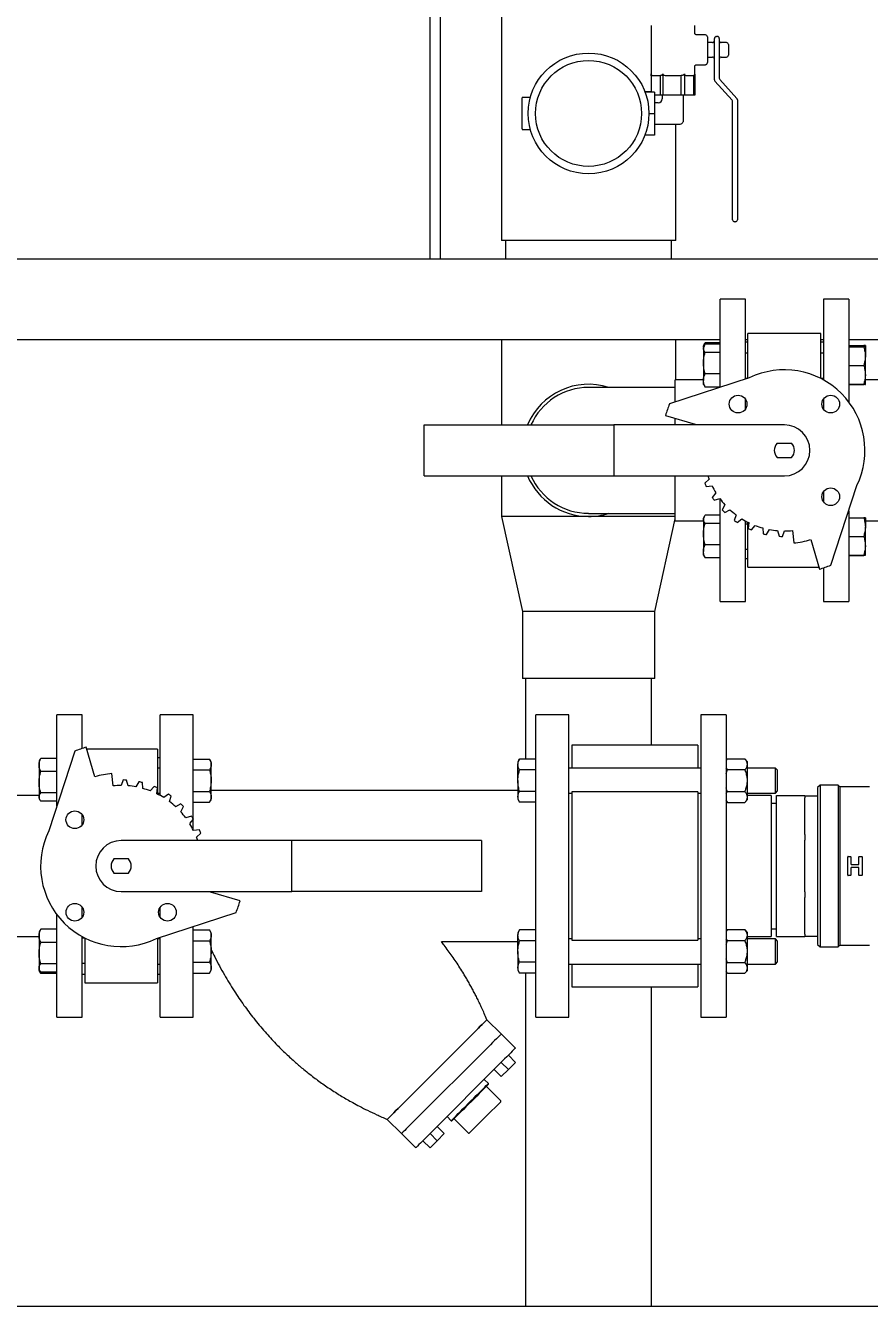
# Model space of a CAD drawing. Extents: x -6836 to 13740, y -142 to 3166.
# Drawn here: x 1472.3 to 1492.72, y 2934.23 to 2965.23 of the extents above; entities that cross this region are included whole.
import ezdxf
from ezdxf import colors
from ezdxf.entities.mleader import LeaderData, LeaderLine
from ezdxf.math import Vec2, Vec3

# ---------------------------------------------------------------- set-up
doc = ezdxf.new("R2010")
doc.units = 0
doc.header["$LTSCALE"] = 18
doc.header["$MEASUREMENT"] = 0
doc.layers.add('G-ANNO-TEXT', color=70, linetype='Continuous', lineweight=0)
doc.layers.add('P-EQMT-N', color=3, linetype='Continuous')
doc.styles.add('Arial', font='arial.ttf')

# ---------------------------------------------------------------- blocks, each defined once
blk = doc.blocks.new('A$C472C50F8')
at = {"linetype": 'Continuous', "lineweight": 0}
for p, q in [((21.085, 64.35), (21.085, 55.575)), ((21.329, 62.827), (21.329, 55.575)), ((22.815, 62.178), (22.815, 56.025)), ((26.44, 61.228), (26.44, 60.058)), ((27.493, 61.05), (27.493, 61.228)), ((27.751, 61.003), (27.54, 61.003)), ((27.8, 60.955), (27.8, 60.331)), ((27.922, 60.818), (27.8, 60.818)), ((27.971, 59.914), (27.971, 60.917)), ((28.019, 60.965), (28.039, 60.965)), ((28.088, 60.917), (28.088, 59.959)), ((28.258, 60.818), (28.136, 60.818)), ((28.307, 60.769), (28.307, 60.516)), ((27.8, 60.467), (27.922, 60.467)), ((28.136, 60.467), (28.258, 60.467)), ((27.493, 60.058), (27.493, 60.238)), ((27.538, 60.282), (27.751, 60.282)), ((26.44, 60.009), (26.44, 60.058)), ((26.44, 60.058), (26.44, 60.009)), ((26.44, 60.009), (26.44, 59.621)), ((26.44, 60.009), (26.44, 60.009)), ((26.614, 60.009), (26.511, 60.009)), ((26.664, 59.546), (26.664, 60.02)), ((26.72, 60.058), (26.72, 60.009)), ((26.72, 60.009), (26.721, 60.009)), ((26.721, 60.009), (26.721, 59.546)), ((26.722, 60.009), (26.721, 60.009)), ((26.722, 60.009), (26.722, 60.058)), ((27.069, 60.009), (26.863, 60.009)), ((27.169, 59.546), (27.169, 60.02)), ((27.246, 60.058), (27.246, 60.009)), ((27.246, 60.009), (27.248, 60.009)), ((27.248, 60.009), (27.248, 60.058)), ((27.248, 60.009), (27.248, 59.546)), ((27.248, 60.009), (27.248, 60.009)), ((27.422, 60.009), (27.319, 60.009)), ((27.472, 59.546), (27.472, 60.02)), ((27.492, 60.052), (27.492, 60.009)), ((27.492, 60.009), (27.493, 60.009)), ((27.493, 60.009), (27.493, 59.546)), ((28.397, 59.422), (27.983, 59.882)), ((28.1, 59.927), (28.514, 59.467)), ((26.44, 59.624), (26.29, 59.624)), ((26.522, 59.617), (26.293, 59.617)), ((26.522, 59.619), (26.522, 59.617)), ((26.522, 59.617), (26.522, 59.094)), ((26.664, 59.546), (26.522, 59.546)), ((26.721, 59.546), (26.664, 59.546)), ((26.708, 59.546), (26.708, 59.457)), ((27.169, 59.546), (26.721, 59.546)), ((27.248, 59.546), (27.169, 59.546)), ((27.225, 58.941), (27.225, 59.546)), ((27.472, 59.546), (27.248, 59.546)), ((27.493, 59.546), (27.472, 59.546)), ((23.316, 59.26), (23.316, 59.476)), ((23.316, 58.727), (23.316, 59.26)), ((23.514, 59.491), (23.33, 59.491)), ((26.61, 59.36), (26.522, 59.36)), ((28.409, 56.528), (28.409, 59.389)), ((28.526, 59.434), (28.526, 56.528)), ((26.522, 59.094), (26.386, 59.094)), ((26.522, 59.094), (26.522, 58.579)), ((23.33, 58.712), (23.514, 58.712)), ((26.522, 58.843), (27.127, 58.843)), ((27.032, 56.025), (27.032, 58.843)), ((26.522, 58.579), (26.29, 58.579)), ((28.478, 56.479), (28.458, 56.479)), ((27.032, 56.025), (22.815, 56.025)), ((22.913, 56.025), (22.913, 55.575)), ((26.935, 55.575), (26.935, 56.025)), ((67.275, 55.575), (8.288, 55.575)), ((28.718, 54.602), (28.108, 54.602)), ((28.108, 52.47), (28.108, 54.602)), ((28.718, 52.669), (28.718, 54.602)), ((31.219, 54.602), (30.609, 54.602)), ((30.609, 54.602), (30.609, 52.651)), ((31.219, 54.602), (31.219, 52.122)), ((30.546, 53.771), (28.781, 53.771)), ((28.781, 52.69), (28.781, 53.771)), ((30.546, 52.685), (30.546, 53.771)), ((28.108, 53.625), (8.936, 53.625)), ((22.815, 53.625), (22.815, 51.562)), ((27.032, 52.652), (27.032, 53.625)), ((27.726, 53.522), (27.705, 53.485)), ((27.705, 53.485), (27.705, 53.451)), ((27.726, 53.484), (27.705, 53.447)), ((27.705, 53.447), (27.705, 53.414)), ((27.705, 53.414), (27.705, 53.056)), ((28.108, 53.55), (27.745, 53.55)), ((28.108, 53.513), (27.745, 53.513)), ((28.781, 53.625), (28.718, 53.625)), ((28.781, 53.563), (28.718, 53.563)), ((30.609, 53.625), (30.546, 53.625)), ((30.609, 53.563), (30.546, 53.563)), ((68.363, 53.625), (31.219, 53.625)), ((31.219, 53.487), (31.582, 53.487)), ((31.219, 53.45), (31.582, 53.45)), ((31.582, 53.487), (31.592, 53.449)), ((31.622, 53.485), (31.622, 53.485)), ((31.622, 53.485), (31.622, 53.447)), ((31.622, 53.447), (31.622, 53.447)), ((31.622, 53.447), (31.622, 53.225)), ((27.705, 53.056), (27.705, 52.637)), ((28.108, 53.315), (27.745, 53.315)), ((28.781, 53.3), (28.718, 53.3)), ((30.609, 53.3), (30.546, 53.3)), ((31.622, 52.772), (31.622, 53.225)), ((28.108, 52.797), (27.745, 52.797)), ((31.219, 53), (31.582, 53)), ((31.622, 52.543), (31.622, 52.772)), ((26.952, 52.47), (24.924, 52.47)), ((28.812, 52.7), (26.884, 52.069)), ((27.02, 52.47), (26.952, 52.47)), ((27.705, 52.652), (27.02, 52.652)), ((27.02, 52.113), (27.02, 52.652)), ((27.705, 52.543), (27.705, 52.637)), ((27.705, 52.543), (27.726, 52.506)), ((27.726, 52.507), (27.745, 52.477)), ((28.108, 52.477), (27.745, 52.477)), ((28.718, 52.69), (28.781, 52.69)), ((30.546, 52.69), (30.609, 52.69)), ((31.219, 52.545), (31.582, 52.545)), ((31.219, 52.54), (31.582, 52.54)), ((32.307, 52.652), (31.622, 52.652)), ((31.622, 52.543), (31.622, 52.543)), ((28.718, 51.941), (28.718, 52.191)), ((30.609, 52.191), (30.609, 51.941)), ((26.787, 51.792), (27.503, 51.581)), ((20.945, 50.329), (20.945, 51.562)), ((20.945, 51.562), (25.537, 51.562)), ((25.537, 51.562), (25.537, 50.946)), ((29.663, 51.562), (25.537, 51.562)), ((27.02, 51.562), (27.02, 51.723)), ((27.503, 51.581), (27.497, 51.562)), ((25.537, 50.946), (25.537, 50.329)), ((29.837, 51.116), (29.489, 51.116)), ((29.489, 50.775), (29.837, 50.775)), ((20.945, 50.329), (25.537, 50.329)), ((22.815, 50.329), (22.815, 49.345)), ((25.537, 50.329), (29.663, 50.329)), ((27.02, 49.717), (27.02, 50.329)), ((27.844, 50.245), (27.737, 50.151)), ((27.771, 50.073), (27.912, 50.087)), ((28.005, 49.92), (27.917, 49.808)), ((30.609, 49.95), (30.609, 49.701)), ((30.787, 48.166), (31.418, 50.094)), ((27.02, 49.239), (27.02, 49.717)), ((27.965, 49.737), (28.102, 49.778)), ((28.108, 48.314), (28.108, 49.769)), ((28.223, 49.631), (28.158, 49.505)), ((22.815, 49.345), (23.323, 47.046)), ((24.924, 49.345), (22.815, 49.345)), ((24.924, 49.421), (26.952, 49.421)), ((27.02, 49.345), (24.924, 49.345)), ((26.952, 49.421), (27.02, 49.421)), ((27.726, 49.348), (27.705, 49.311)), ((27.705, 49.311), (27.705, 49.277)), ((28.108, 49.376), (27.745, 49.376)), ((28.218, 49.444), (28.345, 49.509)), ((28.492, 49.387), (28.451, 49.251)), ((31.219, 49.486), (31.219, 47.289)), ((31.219, 49.313), (31.582, 49.313)), ((31.622, 49.311), (31.622, 49.311)), ((31.622, 49.311), (31.622, 49.088)), ((26.524, 47.046), (27.02, 49.29)), ((27.02, 49.239), (27.705, 49.239)), ((27.705, 49.277), (27.705, 48.919)), ((28.108, 49.178), (27.745, 49.178)), ((28.521, 49.203), (28.633, 49.29)), ((28.718, 48.314), (28.718, 49.24)), ((28.781, 49.163), (28.718, 49.163)), ((28.781, 48.12), (28.781, 49.207)), ((28.8, 49.197), (28.785, 49.056)), ((28.864, 49.021), (28.958, 49.128)), ((29.139, 49.068), (29.15, 48.926)), ((29.234, 48.906), (29.306, 49.029)), ((29.496, 49.003), (29.533, 48.866)), ((29.618, 48.862), (29.667, 48.996)), ((29.858, 49.005), (29.888, 48.705)), ((31.622, 49.239), (32.307, 49.239)), ((31.622, 48.636), (31.622, 49.088)), ((27.705, 48.919), (27.705, 48.501)), ((30.299, 48.785), (30.509, 48.069)), ((31.219, 48.863), (31.582, 48.863)), ((27.705, 48.406), (27.705, 48.501)), ((27.705, 48.406), (27.726, 48.37)), ((27.726, 48.37), (27.745, 48.341)), ((28.108, 48.661), (27.745, 48.661)), ((28.718, 48.554), (28.781, 48.554)), ((31.219, 48.409), (31.582, 48.409)), ((31.219, 48.404), (31.582, 48.404)), ((31.622, 48.406), (31.622, 48.636)), ((31.622, 48.406), (31.622, 48.406)), ((28.108, 48.341), (27.745, 48.341)), ((28.108, 47.289), (28.108, 48.314)), ((28.718, 48.329), (28.781, 48.329)), ((28.718, 47.289), (28.718, 48.314)), ((28.781, 48.12), (30.494, 48.12)), ((30.609, 48.101), (30.609, 47.289)), ((28.108, 47.289), (28.718, 47.289)), ((30.609, 47.289), (31.219, 47.289)), ((23.323, 47.046), (23.323, 45.427)), ((26.524, 47.046), (23.323, 47.046)), ((26.524, 45.427), (26.524, 47.046)), ((26.524, 45.427), (23.323, 45.427)), ((23.4, 45.427), (23.4, 43.475)), ((26.447, 43.809), (26.447, 45.427)), ((12.668, 44.541), (12.058, 44.541)), ((12.058, 42.344), (12.058, 44.541)), ((12.668, 43.729), (12.668, 44.541)), ((15.359, 44.541), (14.559, 44.541)), ((14.559, 42.59), (14.559, 44.541)), ((15.359, 41.754), (15.359, 44.541)), ((24.446, 44.541), (23.646, 44.541)), ((23.646, 40.884), (23.646, 44.541)), ((24.446, 40.884), (24.446, 44.541)), ((28.253, 44.541), (27.644, 44.541)), ((27.644, 44.541), (27.644, 38.299)), ((28.253, 44.541), (28.253, 38.299)), ((12.978, 43.045), (12.768, 43.761)), ((27.571, 43.809), (24.519, 43.809)), ((24.519, 43.809), (24.519, 43.257)), ((27.571, 43.809), (27.571, 43.257)), ((11.647, 43.461), (11.625, 43.424)), ((11.625, 43.424), (11.625, 43.33)), ((12.058, 43.489), (11.666, 43.489)), ((12.49, 43.664), (11.859, 41.736)), ((14.496, 43.71), (12.782, 43.71)), ((14.496, 43.71), (14.496, 42.623)), ((14.559, 43.501), (14.496, 43.501)), ((15.359, 43.475), (15.751, 43.475)), ((15.792, 43.405), (15.751, 43.475)), ((15.792, 43.344), (15.792, 43.405)), ((23.254, 43.475), (23.213, 43.405)), ((23.213, 43.405), (23.213, 43.344)), ((23.646, 43.475), (23.254, 43.475)), ((28.285, 43.481), (28.253, 43.444)), ((28.285, 43.481), (28.708, 43.481)), ((28.769, 43.41), (28.708, 43.481)), ((28.769, 43.349), (28.769, 43.41)), ((11.625, 43.33), (11.625, 42.912)), ((12.058, 43.171), (11.666, 43.171)), ((13.419, 42.825), (13.389, 43.125)), ((14.559, 43.257), (14.496, 43.257)), ((15.359, 43.214), (15.751, 43.214)), ((15.792, 42.953), (15.792, 43.344)), ((23.213, 42.953), (23.213, 43.344)), ((23.646, 43.214), (23.254, 43.214)), ((27.644, 43.257), (24.446, 43.257)), ((28.285, 43.217), (28.253, 43.262)), ((28.285, 43.217), (28.708, 43.217)), ((28.769, 42.953), (28.769, 43.349)), ((29.444, 43.257), (28.769, 43.257)), ((29.496, 43.204), (29.444, 43.257)), ((29.444, 42.953), (29.444, 43.257)), ((29.496, 42.953), (29.496, 43.204)), ((11.625, 42.912), (11.625, 42.553)), ((13.658, 42.968), (13.61, 42.834)), ((13.781, 42.827), (13.744, 42.964)), ((14.043, 42.924), (13.971, 42.801)), ((14.138, 42.762), (14.127, 42.904)), ((14.413, 42.809), (14.319, 42.702)), ((15.792, 42.561), (15.792, 42.953)), ((23.213, 42.953), (23.213, 42.561)), ((28.769, 42.557), (28.769, 42.953)), ((29.444, 42.648), (29.444, 42.953)), ((29.496, 42.701), (29.496, 42.953)), ((30.526, 42.842), (30.468, 42.784)), ((30.468, 42.784), (30.468, 38.984)), ((30.967, 42.842), (30.526, 42.842)), ((30.526, 42.842), (30.526, 38.927)), ((31.006, 42.804), (30.967, 42.842)), ((30.967, 42.842), (30.967, 38.927)), ((31.719, 42.804), (31.006, 42.804)), ((31.006, 42.804), (31.006, 38.965)), ((11.625, 42.591), (10.97, 42.591)), ((11.625, 42.553), (11.625, 42.519)), ((11.625, 42.519), (11.647, 42.482)), ((12.058, 42.653), (11.666, 42.653)), ((14.477, 42.633), (14.492, 42.774)), ((14.496, 42.648), (14.559, 42.648)), ((14.756, 42.627), (14.644, 42.54)), ((14.785, 42.443), (14.826, 42.579)), ((15.359, 42.691), (15.751, 42.691)), ((15.751, 42.43), (15.792, 42.5)), ((23.213, 42.712), (15.792, 42.712)), ((15.792, 42.5), (15.792, 42.561)), ((23.213, 42.561), (23.213, 42.5)), ((23.213, 42.5), (23.254, 42.43)), ((23.646, 42.691), (23.254, 42.691)), ((24.446, 42.648), (24.519, 42.648)), ((27.571, 42.678), (24.519, 42.678)), ((24.519, 42.678), (24.519, 39.09)), ((27.571, 42.678), (27.571, 39.09)), ((27.571, 42.648), (27.644, 42.648)), ((28.285, 42.689), (28.708, 42.689)), ((28.708, 42.425), (28.769, 42.495)), ((28.769, 42.648), (29.444, 42.648)), ((29.341, 42.591), (28.769, 42.591)), ((28.769, 42.495), (28.769, 42.557)), ((29.341, 42.591), (29.341, 39.678)), ((29.444, 42.648), (29.496, 42.701)), ((29.471, 42.594), (30.158, 42.594)), ((29.471, 42.537), (29.471, 42.594)), ((29.471, 41.651), (29.471, 42.537)), ((30.158, 42.594), (30.158, 42.537)), ((30.468, 42.579), (30.158, 42.579)), ((30.158, 41.651), (30.158, 42.537)), ((12.058, 42.453), (11.666, 42.453)), ((15.059, 42.386), (14.932, 42.321)), ((15.054, 42.199), (15.119, 42.325)), ((15.359, 42.43), (15.751, 42.43)), ((23.646, 42.43), (23.254, 42.43)), ((28.285, 42.425), (28.253, 42.47)), ((28.253, 42.461), (28.285, 42.425)), ((28.285, 42.425), (28.708, 42.425)), ((29.471, 42.401), (29.341, 42.401)), ((12.668, 41.88), (12.668, 42.129)), ((15.312, 42.092), (15.175, 42.052)), ((15.272, 41.91), (15.36, 42.022)), ((15.506, 41.757), (15.364, 41.743)), ((15.433, 41.585), (15.54, 41.679)), ((29.471, 41.513), (29.471, 41.651)), ((30.158, 41.651), (30.158, 41.513)), ((17.74, 41.501), (13.614, 41.501)), ((22.332, 41.501), (17.74, 41.501)), ((17.74, 40.884), (17.74, 41.501)), ((22.332, 41.501), (22.332, 40.268)), ((29.471, 40.259), (29.471, 41.513)), ((30.158, 40.259), (30.158, 41.513)), ((13.788, 41.055), (13.439, 41.055)), ((31.198, 40.884), (31.198, 41.107)), ((31.205, 41.115), (31.267, 41.115)), ((31.274, 41.107), (31.274, 40.93)), ((31.466, 40.93), (31.466, 41.107)), ((31.474, 41.115), (31.535, 41.115)), ((31.543, 41.107), (31.543, 40.884)), ((13.439, 40.714), (13.788, 40.714)), ((17.74, 40.268), (17.74, 40.884)), ((23.646, 37.228), (23.646, 40.884)), ((24.446, 37.228), (24.446, 40.884)), ((31.198, 40.662), (31.198, 40.884)), ((31.267, 40.654), (31.205, 40.654)), ((31.274, 40.838), (31.274, 40.662)), ((31.282, 40.923), (31.459, 40.923)), ((31.459, 40.846), (31.282, 40.846)), ((31.466, 40.662), (31.466, 40.838)), ((31.535, 40.654), (31.474, 40.654)), ((31.543, 40.884), (31.543, 40.662)), ((13.614, 40.268), (17.74, 40.268)), ((15.774, 40.249), (15.78, 40.268)), ((16.49, 40.038), (15.774, 40.249)), ((22.332, 40.268), (17.74, 40.268)), ((29.471, 40.121), (29.471, 40.259)), ((29.471, 39.233), (29.471, 40.121)), ((30.158, 40.259), (30.158, 40.121)), ((30.158, 39.233), (30.158, 40.121)), ((12.058, 37.228), (12.058, 39.708)), ((12.668, 39.639), (12.668, 39.889)), ((14.465, 39.13), (16.393, 39.761)), ((14.559, 39.639), (14.559, 39.889)), ((15.359, 37.228), (15.359, 39.423)), ((29.341, 39.678), (29.341, 39.178)), ((10.97, 39.178), (11.625, 39.178)), ((11.647, 39.325), (11.625, 39.287)), ((11.625, 39.287), (11.625, 39.194)), ((11.625, 39.194), (11.625, 38.776)), ((12.058, 39.353), (11.666, 39.353)), ((12.668, 37.228), (12.668, 39.179)), ((12.731, 39.14), (12.668, 39.14)), ((12.731, 39.145), (12.731, 38.059)), ((14.496, 39.14), (14.496, 38.059)), ((14.559, 39.121), (14.496, 39.121)), ((14.559, 37.228), (14.559, 39.161)), ((15.359, 39.338), (15.751, 39.338)), ((15.359, 39.077), (15.751, 39.077)), ((15.792, 39.268), (15.751, 39.338)), ((15.792, 39.208), (15.792, 39.268)), ((15.792, 38.816), (15.792, 39.208)), ((23.254, 39.338), (23.213, 39.268)), ((23.213, 39.268), (23.213, 39.208)), ((23.213, 38.816), (23.213, 39.208)), ((23.646, 39.338), (23.254, 39.338)), ((23.646, 39.077), (23.254, 39.077)), ((24.519, 39.121), (24.446, 39.121)), ((24.519, 39.09), (27.571, 39.09)), ((27.644, 39.121), (27.571, 39.121)), ((28.285, 39.344), (28.253, 39.307)), ((28.285, 39.08), (28.253, 39.126)), ((28.285, 39.344), (28.708, 39.344)), ((28.285, 39.08), (28.708, 39.08)), ((28.769, 39.273), (28.708, 39.344)), ((28.769, 39.212), (28.769, 39.273)), ((28.769, 38.816), (28.769, 39.212)), ((28.769, 39.178), (29.341, 39.178)), ((29.444, 39.121), (28.769, 39.121)), ((29.341, 39.367), (29.471, 39.367)), ((29.496, 39.068), (29.444, 39.121)), ((29.444, 38.816), (29.444, 39.121)), ((29.471, 39.176), (29.471, 39.233)), ((29.471, 39.175), (29.471, 39.176)), ((29.471, 39.175), (30.158, 39.175)), ((29.496, 38.816), (29.496, 39.068)), ((30.158, 39.233), (30.158, 39.176)), ((30.158, 39.189), (30.468, 39.189)), ((30.158, 39.175), (30.158, 39.176)), ((11.625, 38.776), (11.625, 38.417)), ((12.058, 39.035), (11.666, 39.035)), ((15.792, 38.424), (15.792, 38.816)), ((21.362, 39.056), (23.213, 39.056)), ((23.213, 38.816), (23.213, 38.424)), ((28.769, 38.42), (28.769, 38.816)), ((29.444, 38.511), (29.444, 38.816)), ((29.496, 38.564), (29.496, 38.816)), ((30.468, 38.984), (30.526, 38.927)), ((30.526, 38.927), (30.967, 38.927)), ((30.967, 38.927), (31.006, 38.965)), ((31.006, 38.965), (31.719, 38.965)), ((12.058, 38.517), (11.666, 38.517)), ((12.668, 38.53), (12.731, 38.53)), ((14.496, 38.511), (14.559, 38.511)), ((15.359, 38.555), (15.751, 38.555)), ((23.646, 38.555), (23.254, 38.555)), ((24.446, 38.511), (27.644, 38.511)), ((24.519, 38.511), (24.519, 37.959)), ((27.571, 38.511), (27.571, 37.959)), ((28.285, 38.552), (28.708, 38.552)), ((28.769, 38.511), (29.444, 38.511)), ((29.444, 38.511), (29.496, 38.564)), ((11.625, 38.417), (11.625, 38.382)), ((11.625, 38.382), (11.647, 38.345)), ((11.625, 38.382), (11.625, 38.379)), ((11.625, 38.379), (11.625, 38.345)), ((11.625, 38.345), (11.647, 38.307)), ((12.058, 38.317), (11.666, 38.317)), ((12.058, 38.279), (11.666, 38.279)), ((12.668, 38.267), (12.731, 38.267)), ((14.496, 38.267), (14.559, 38.267)), ((15.359, 38.294), (15.751, 38.294)), ((15.751, 38.294), (15.792, 38.364)), ((15.792, 38.364), (15.792, 38.424)), ((23.213, 38.424), (23.213, 38.364)), ((23.213, 38.364), (23.254, 38.294)), ((23.646, 38.294), (23.254, 38.294)), ((23.4, 38.294), (23.4, 30.225)), ((27.644, 38.299), (27.644, 37.228)), ((28.285, 38.288), (28.253, 38.334)), ((28.253, 38.325), (28.285, 38.288)), ((28.253, 38.299), (28.253, 37.228)), ((28.285, 38.288), (28.708, 38.288)), ((28.708, 38.288), (28.769, 38.359)), ((28.769, 38.359), (28.769, 38.42)), ((12.731, 38.059), (14.496, 38.059)), ((24.519, 37.959), (27.571, 37.959)), ((26.447, 30.225), (26.447, 37.959)), ((12.058, 37.228), (12.668, 37.228)), ((14.559, 37.228), (15.359, 37.228)), ((23.646, 37.228), (24.446, 37.228)), ((27.644, 37.228), (28.253, 37.228)), ((22.204, 36.903), (20.315, 35.014)), ((20.315, 35.014), (22.204, 36.903)), ((22.81, 36.821), (22.466, 37.165)), ((23.155, 36.476), (22.81, 36.821)), ((22.548, 36.559), (20.659, 34.67)), ((22.548, 36.559), (20.659, 34.67)), ((23.155, 36.131), (22.983, 36.304)), ((22.893, 36.214), (21.004, 34.325)), ((22.983, 35.959), (22.81, 36.131)), ((23.155, 36.131), (22.983, 35.959)), ((22.502, 35.622), (22.396, 35.717)), ((22.81, 35.787), (22.638, 35.959)), ((22.983, 35.959), (22.81, 35.787)), ((22.798, 35.201), (22.46, 35.538)), ((22.503, 35.602), (22.502, 35.622)), ((22.798, 35.18), (22.436, 34.819)), ((20.397, 34.408), (20.053, 34.752)), ((21.501, 34.822), (21.596, 34.716)), ((21.68, 34.758), (22.017, 34.42)), ((22.436, 34.819), (22.038, 34.42)), ((21.431, 34.408), (21.259, 34.58)), ((21.596, 34.716), (21.616, 34.715)), ((20.742, 34.063), (20.397, 34.408)), ((21.087, 34.063), (20.914, 34.235)), ((21.259, 34.235), (21.087, 34.408)), ((21.259, 34.235), (21.087, 34.063)), ((21.431, 34.408), (21.259, 34.235)), ((67.275, 30.225), (8.288, 30.225))]:
    blk.add_line(p, q, dxfattribs=at)
at = {"linetype": 'Continuous', "lineweight": 0, "flags": 128}
for points in [[(22.204, 36.903), (22.255, 36.955), (22.304, 37.004), (22.349, 37.049), (22.389, 37.089), (22.421, 37.121), (22.446, 37.146), (22.46, 37.16), (22.466, 37.165)], [(22.466, 37.165), (22.46, 37.16), (22.446, 37.146), (22.421, 37.121), (22.389, 37.089), (22.349, 37.049), (22.304, 37.004), (22.258, 36.958)], [(22.466, 37.165), (22.466, 37.165)], [(22.81, 36.821), (22.805, 36.816), (22.79, 36.801), (22.766, 36.777), (22.734, 36.744), (22.694, 36.704), (22.649, 36.659), (22.599, 36.61), (22.548, 36.559)], [(22.81, 36.821), (22.805, 36.816), (22.79, 36.801), (22.766, 36.777), (22.734, 36.744), (22.694, 36.704), (22.649, 36.659), (22.599, 36.61), (22.548, 36.559)], [(23.155, 36.476), (23.15, 36.471), (23.135, 36.456), (23.111, 36.432), (23.078, 36.399), (23.039, 36.36), (22.993, 36.314), (22.944, 36.265), (22.893, 36.214)], [(22.503, 35.602), (22.503, 35.602), (22.497, 35.596), (22.482, 35.581), (22.457, 35.556), (22.424, 35.523), (22.382, 35.481), (22.333, 35.432), (22.278, 35.377), (22.218, 35.317), (22.154, 35.253), (22.089, 35.188), (22.022, 35.121), (21.957, 35.056), (21.894, 34.993), (21.834, 34.933), (21.78, 34.879), (21.732, 34.831), (21.691, 34.79), (21.658, 34.757), (21.635, 34.734), (21.62, 34.719), (21.616, 34.715)], [(22.079, 35.199), (22.144, 35.264), (22.208, 35.328), (22.268, 35.388), (22.323, 35.443), (22.373, 35.493), (22.415, 35.535), (22.45, 35.57), (22.477, 35.596), (22.494, 35.613), (22.501, 35.621), (22.502, 35.622)], [(21.596, 34.716), (21.597, 34.716), (21.603, 34.723), (21.62, 34.739), (21.645, 34.765), (21.679, 34.799), (21.721, 34.841), (21.77, 34.89), (21.825, 34.944), (21.884, 35.004), (21.947, 35.067), (22.013, 35.133), (22.079, 35.199)], [(20.315, 35.014), (20.263, 34.963), (20.214, 34.914), (20.169, 34.869), (20.129, 34.829), (20.097, 34.797), (20.072, 34.772), (20.058, 34.758), (20.053, 34.752)], [(20.053, 34.752), (20.058, 34.758), (20.072, 34.772), (20.097, 34.797), (20.129, 34.829), (20.169, 34.869), (20.214, 34.914), (20.263, 34.963), (20.315, 35.014)], [(20.053, 34.752), (20.053, 34.752)], [(20.659, 34.67), (20.608, 34.619), (20.559, 34.569), (20.514, 34.524), (20.474, 34.484), (20.441, 34.452), (20.417, 34.428), (20.402, 34.413), (20.397, 34.408)], [(20.659, 34.67), (20.608, 34.619), (20.559, 34.569), (20.514, 34.524), (20.474, 34.484), (20.441, 34.452), (20.417, 34.428), (20.402, 34.413), (20.397, 34.408)], [(21.004, 34.325), (20.953, 34.274), (20.904, 34.225), (20.858, 34.179), (20.819, 34.14), (20.786, 34.107), (20.762, 34.083), (20.747, 34.068), (20.742, 34.063)]]:
    blk.add_lwpolyline(points, dxfattribs=at)
at = {"linetype": 'Continuous', "lineweight": 0}
for centre, radius in [((24.924, 59.102), 1.462), ((24.924, 59.102), 1.282), ((24.924, 59.102), 1.282), ((28.543, 52.066), 0.215), ((30.784, 52.066), 0.215), ((30.784, 49.825), 0.214), ((12.493, 42.005), 0.215), ((12.493, 39.764), 0.214), ((14.734, 39.764), 0.214)]:
    blk.add_circle(centre, radius, dxfattribs=at)
for centre, radius, start, end in [((27.751, 60.955), 0.0488, 0, 90), ((27.922, 60.867), 0.0488, 270, 0), ((28.019, 60.917), 0.0487, 90, 180), ((28.039, 60.917), 0.0487, 0, 90), ((28.136, 60.867), 0.0487, 180, 270), ((28.258, 60.769), 0.0488, 0, 90), ((27.922, 60.418), 0.0488, 0, 90), ((28.136, 60.418), 0.0488, 90, 180), ((28.258, 60.516), 0.0487, 270, 0), ((27.751, 60.331), 0.0487, 270, 0), ((27.444, 60.058), 0.0487, 333.271, 0), ((28.019, 59.914), 0.0488, 180, 221.9872), ((28.136, 59.959), 0.0487, 180, 221.9872), ((23.33, 59.476), 0.0146, 90, 180), ((26.61, 59.457), 0.0975, 272.0992, 357.7941), ((28.361, 59.389), 0.0487, 0, 41.9872), ((28.478, 59.434), 0.0488, 0, 41.9872), ((27.127, 58.941), 0.0975, 268.753, 2.0925), ((23.33, 58.727), 0.0146, 180, 270), ((28.458, 56.528), 0.0487, 180, 270), ((28.478, 56.528), 0.0487, 270, 0), ((29.663, 50.946), 1.95, 334.1133, 115.8867), ((24.924, 50.946), 1.6, 72.2663, 157.3365), ((24.924, 50.946), 1.524, 90, 156.1376), ((29.663, 50.946), 2.998, 158, 163.61), ((29.663, 50.946), 0.617, 270, 90), ((29.663, 50.946), 0.244, 135.573, 224.427), ((29.663, 50.946), 0.244, 315.573, 44.427), ((24.924, 50.946), 1.6, 202.6635, 270), ((24.924, 50.946), 1.524, 203.8624, 270), ((29.663, 50.946), 1.95, 198.4363, 201.0607), ((29.663, 50.946), 2.084, 202.41, 204.764), ((29.663, 50.946), 1.95, 206.1133, 211.7274), ((29.663, 50.946), 2.084, 213.0767, 215.4307), ((29.663, 50.946), 1.95, 216.78, 222.394), ((24.924, 50.946), 1.6, 270, 287.7337), ((29.663, 50.946), 2.084, 223.7433, 226.0974), ((29.663, 50.946), 1.95, 227.4467, 233.0607), ((29.663, 50.946), 2.084, 234.41, 236.764), ((29.663, 50.946), 1.95, 238.1133, 243.7274), ((29.663, 50.946), 2.084, 245.0767, 247.4307), ((29.663, 50.946), 1.95, 248.78, 254.394), ((29.663, 50.946), 1.95, 259.4467, 265.0607), ((29.663, 50.946), 1.95, 270.1133, 275.7233), ((29.663, 50.946), 2.084, 255.7433, 258.0974), ((29.663, 50.946), 2.084, 266.41, 268.764), ((29.663, 50.946), 2.252, 275.7233, 286.39), ((29.663, 50.946), 2.998, 286.39, 292), ((13.614, 40.884), 2.998, 106.39, 112), ((13.614, 40.884), 2.252, 95.7233, 106.39), ((13.614, 40.884), 1.95, 90.1133, 95.7233), ((13.614, 40.884), 2.084, 86.41, 88.764), ((13.614, 40.884), 1.95, 79.4467, 85.0607), ((13.614, 40.884), 2.084, 75.7433, 78.0974), ((13.614, 40.884), 2.084, 65.0767, 67.4307), ((13.614, 40.884), 1.95, 68.78, 74.394), ((13.614, 40.884), 1.95, 58.1133, 63.7274), ((13.614, 40.884), 2.084, 54.41, 56.764), ((13.614, 40.884), 1.95, 47.4467, 53.0607), ((13.614, 40.884), 1.95, 36.78, 42.394), ((13.614, 40.884), 2.084, 43.7433, 46.0974), ((13.614, 40.884), 1.95, 26.1133, 31.7274), ((13.614, 40.884), 2.084, 33.0767, 35.4307), ((13.614, 40.884), 1.95, 154.1133, 295.8867), ((13.614, 40.884), 1.95, 18.4363, 21.0607), ((13.614, 40.884), 2.084, 22.41, 24.764), ((13.614, 40.884), 0.617, 90, 270), ((13.614, 40.884), 0.244, 135.573, 224.427), ((13.614, 40.884), 0.244, 315.573, 44.427), ((31.205, 41.107), 0.00768, 90, 180), ((31.267, 41.107), 0.00768, 0, 90), ((31.474, 41.107), 0.00768, 90, 180), ((31.535, 41.107), 0.00768, 0, 90), ((31.205, 40.662), 0.00768, 180, 270), ((31.267, 40.662), 0.00768, 270, 0), ((31.474, 40.662), 0.00768, 180, 270), ((31.535, 40.662), 0.00768, 270, 0), ((13.614, 40.884), 2.998, 338, 343.61), ((22.47, 35.549), 0.0146, 134.9999, 224.9999), ((22.787, 35.19), 0.0146, 314.9999, 44.9999), ((21.669, 34.748), 0.0146, 44.9999, 134.9999), ((22.028, 34.431), 0.0146, 224.9999, 314.9999)]:
    blk.add_arc(centre, radius, start, end, dxfattribs=at)
for points, knots in [([(27.54, 61.004), (27.538, 61.004), (27.529, 61.004), (27.515, 61.01), (27.502, 61.021), (27.495, 61.035), (27.493, 61.045), (27.493, 61.049), (27.493, 61.05)], [0, 0, 0, 0, 0.102387, 0.340598, 0.605105, 0.808534, 0.976331, 1, 1, 1, 1]), ([(27.493, 60.236), (27.493, 60.237), (27.493, 60.242), (27.497, 60.254), (27.506, 60.268), (27.52, 60.278), (27.532, 60.282), (27.538, 60.282), (27.538, 60.282)], [0, 0, 0, 0, 0.011757, 0.250493, 0.496771, 0.749778, 0.980861, 1, 1, 1, 1]), ([(26.511, 60.009), (26.503, 60.009), (26.486, 60.009), (26.467, 60.015), (26.453, 60.025), (26.447, 60.034), (26.442, 60.043), (26.44, 60.051), (26.44, 60.056), (26.44, 60.058)], [0, 0, 0, 0, 0.304821, 0.614169, 0.729207, 0.844822, 0.908503, 0.972768, 1, 1, 1, 1]), ([(26.664, 60.02), (26.652, 60.015), (26.635, 60.009), (26.618, 60.009), (26.614, 60.009)], [0, 0, 0, 0, 0.730177, 1, 1, 1, 1]), ([(26.72, 60.058), (26.72, 60.056), (26.72, 60.052), (26.717, 60.045), (26.708, 60.035), (26.689, 60.025), (26.673, 60.022), (26.664, 60.02)], [0, 0, 0, 0, 0.059256, 0.131424, 0.251472, 0.572226, 1, 1, 1, 1]), ([(26.863, 60.009), (26.847, 60.009), (26.814, 60.009), (26.775, 60.015), (26.748, 60.025), (26.735, 60.034), (26.726, 60.043), (26.723, 60.051), (26.722, 60.056), (26.722, 60.058)], [0, 0, 0, 0, 0.304822, 0.614168, 0.729206, 0.844823, 0.908504, 0.972768, 1, 1, 1, 1]), ([(27.169, 60.02), (27.145, 60.015), (27.112, 60.009), (27.078, 60.009), (27.069, 60.009)], [0, 0, 0, 0, 0.730177, 1, 1, 1, 1]), ([(27.246, 60.058), (27.246, 60.056), (27.246, 60.052), (27.241, 60.045), (27.229, 60.035), (27.204, 60.025), (27.182, 60.022), (27.169, 60.02)], [0, 0, 0, 0, 0.059257, 0.131423, 0.251469, 0.572227, 1, 1, 1, 1]), ([(27.319, 60.009), (27.311, 60.009), (27.294, 60.009), (27.275, 60.015), (27.261, 60.025), (27.255, 60.034), (27.25, 60.043), (27.248, 60.051), (27.248, 60.056), (27.248, 60.058)], [0, 0, 0, 0, 0.308123, 0.614242, 0.729258, 0.844852, 0.908521, 0.972773, 1, 1, 1, 1]), ([(27.472, 60.02), (27.46, 60.015), (27.443, 60.009), (27.426, 60.009), (27.422, 60.009)], [0, 0, 0, 0, 0.7301714, 1, 1, 1, 1]), ([(27.487, 60.036), (27.485, 60.033), (27.481, 60.024), (27.475, 60.021), (27.472, 60.02)], [0, 0, 0, 0, 0.355378, 1, 1, 1, 1]), ([(27.705, 53.451), (27.706, 53.465), (27.709, 53.492), (27.726, 53.525), (27.74, 53.544), (27.745, 53.55)], [0, 0, 0, 0, 0.397956, 0.802092, 1, 1, 1, 1]), ([(27.705, 53.414), (27.706, 53.427), (27.709, 53.454), (27.726, 53.487), (27.74, 53.506), (27.745, 53.513)], [0, 0, 0, 0, 0.39796, 0.802087, 1, 1, 1, 1]), ([(27.745, 53.315), (27.736, 53.327), (27.719, 53.352), (27.706, 53.386), (27.705, 53.406), (27.705, 53.414)], [0, 0, 0, 0, 0.3873009, 0.7784245, 1, 1, 1, 1]), ([(31.622, 53.485), (31.622, 53.485), (31.62, 53.486), (31.608, 53.486), (31.591, 53.487), (31.582, 53.487)], [0, 0, 0, 0, 0.221578, 0.60851, 1, 1, 1, 1]), ([(31.582, 53.45), (31.593, 53.413), (31.616, 53.339), (31.62, 53.263), (31.622, 53.225)], [0, 0, 0, 0, 0.495456, 1, 1, 1, 1]), ([(31.622, 53.447), (31.622, 53.448), (31.62, 53.448), (31.608, 53.449), (31.591, 53.449), (31.582, 53.45)], [0, 0, 0, 0, 0.221577, 0.608511, 1, 1, 1, 1]), ([(27.705, 53.056), (27.705, 53.062), (27.705, 53.108), (27.714, 53.196), (27.735, 53.275), (27.745, 53.315)], [0, 0, 0, 0, 0.070093, 0.530787, 1, 1, 1, 1]), ([(27.745, 52.797), (27.734, 52.839), (27.711, 52.924), (27.707, 53.011), (27.705, 53.056)], [0, 0, 0, 0, 0.495453, 1, 1, 1, 1]), ([(31.622, 53.225), (31.622, 53.219), (31.622, 53.179), (31.613, 53.103), (31.592, 53.034), (31.582, 53)], [0, 0, 0, 0, 0.0700925, 0.5307852, 1, 1, 1, 1]), ([(27.705, 52.637), (27.705, 52.641), (27.705, 52.67), (27.714, 52.724), (27.735, 52.772), (27.745, 52.797)], [0, 0, 0, 0, 0.070098, 0.530787, 1, 1, 1, 1]), ([(31.582, 53), (31.593, 52.963), (31.616, 52.888), (31.62, 52.811), (31.622, 52.772)], [0, 0, 0, 0, 0.4954593, 1, 1, 1, 1]), ([(31.622, 52.772), (31.622, 52.767), (31.622, 52.726), (31.613, 52.649), (31.592, 52.58), (31.582, 52.545)], [0, 0, 0, 0, 0.070097, 0.530789, 1, 1, 1, 1]), ([(27.745, 52.477), (27.734, 52.503), (27.711, 52.556), (27.707, 52.61), (27.705, 52.637)], [0, 0, 0, 0, 0.495457, 1, 1, 1, 1]), ([(31.582, 52.545), (31.591, 52.545), (31.608, 52.544), (31.62, 52.543), (31.622, 52.543), (31.622, 52.543)], [0, 0, 0, 0, 0.3872994, 0.7784225, 1, 1, 1, 1]), ([(31.622, 52.543), (31.621, 52.542), (31.618, 52.542), (31.601, 52.541), (31.586, 52.541), (31.582, 52.54)], [0, 0, 0, 0, 0.397957, 0.802089, 1, 1, 1, 1]), ([(27.705, 49.277), (27.706, 49.291), (27.709, 49.317), (27.726, 49.35), (27.74, 49.37), (27.745, 49.376)], [0, 0, 0, 0, 0.397957, 0.802089, 1, 1, 1, 1]), ([(31.582, 49.313), (31.593, 49.277), (31.616, 49.203), (31.62, 49.127), (31.622, 49.088)], [0, 0, 0, 0, 0.49546, 1, 1, 1, 1]), ([(31.622, 49.311), (31.622, 49.311), (31.62, 49.312), (31.608, 49.312), (31.591, 49.313), (31.582, 49.313)], [0, 0, 0, 0, 0.221578, 0.608511, 1, 1, 1, 1]), ([(27.745, 49.178), (27.736, 49.191), (27.719, 49.216), (27.706, 49.249), (27.705, 49.27), (27.705, 49.277)], [0, 0, 0, 0, 0.3873, 0.778421, 1, 1, 1, 1]), ([(27.705, 48.919), (27.705, 48.925), (27.705, 48.972), (27.714, 49.06), (27.735, 49.138), (27.745, 49.178)], [0, 0, 0, 0, 0.070101, 0.530787, 1, 1, 1, 1]), ([(31.622, 49.088), (31.622, 49.083), (31.622, 49.043), (31.613, 48.966), (31.592, 48.898), (31.582, 48.863)], [0, 0, 0, 0, 0.0700994, 0.5307889, 1, 1, 1, 1]), ([(27.745, 48.661), (27.734, 48.703), (27.711, 48.787), (27.707, 48.875), (27.705, 48.919)], [0, 0, 0, 0, 0.495457, 1, 1, 1, 1]), ([(31.582, 48.863), (31.593, 48.826), (31.616, 48.752), (31.62, 48.675), (31.622, 48.636)], [0, 0, 0, 0, 0.495456, 1, 1, 1, 1]), ([(27.705, 48.501), (27.705, 48.505), (27.705, 48.533), (27.714, 48.587), (27.735, 48.636), (27.745, 48.661)], [0, 0, 0, 0, 0.070097, 0.53079, 1, 1, 1, 1]), ([(27.745, 48.341), (27.734, 48.367), (27.711, 48.419), (27.707, 48.473), (27.705, 48.501)], [0, 0, 0, 0, 0.49546, 1, 1, 1, 1]), ([(31.622, 48.636), (31.622, 48.63), (31.622, 48.59), (31.613, 48.513), (31.592, 48.443), (31.582, 48.409)], [0, 0, 0, 0, 0.070096, 0.530785, 1, 1, 1, 1]), ([(31.582, 48.409), (31.591, 48.408), (31.608, 48.408), (31.62, 48.407), (31.622, 48.406), (31.622, 48.406)], [0, 0, 0, 0, 0.3873, 0.778423, 1, 1, 1, 1]), ([(31.622, 48.406), (31.621, 48.406), (31.618, 48.405), (31.601, 48.405), (31.586, 48.404), (31.582, 48.404)], [0, 0, 0, 0, 0.397957, 0.802089, 1, 1, 1, 1]), ([(11.625, 43.33), (11.626, 43.334), (11.626, 43.363), (11.635, 43.416), (11.655, 43.465), (11.666, 43.489)], [0, 0, 0, 0, 0.070097, 0.53079, 1, 1, 1, 1]), ([(11.666, 43.489), (11.661, 43.483), (11.654, 43.473), (11.649, 43.464), (11.648, 43.46)], [0, 0, 0, 0, 0.677841, 1, 1, 1, 1]), ([(15.751, 43.475), (15.763, 43.454), (15.785, 43.411), (15.79, 43.367), (15.792, 43.344)], [0, 0, 0, 0, 0.495459, 1, 1, 1, 1]), ([(23.213, 43.344), (23.213, 43.347), (23.214, 43.371), (23.223, 43.415), (23.243, 43.455), (23.254, 43.475)], [0, 0, 0, 0, 0.0700957, 0.5307882, 1, 1, 1, 1]), ([(28.253, 43.435), (28.257, 43.443), (28.266, 43.458), (28.279, 43.473), (28.285, 43.481)], [0, 0, 0, 0, 0.51917, 1, 1, 1, 1]), ([(28.769, 43.349), (28.767, 43.367), (28.762, 43.405), (28.734, 43.448), (28.714, 43.473), (28.708, 43.481)], [0, 0, 0, 0, 0.4066347, 0.827972, 1, 1, 1, 1]), ([(11.666, 43.171), (11.655, 43.197), (11.632, 43.249), (11.628, 43.303), (11.625, 43.33)], [0, 0, 0, 0, 0.495455, 1, 1, 1, 1]), ([(11.625, 42.912), (11.626, 42.919), (11.626, 42.965), (11.635, 43.053), (11.655, 43.132), (11.666, 43.171)], [0, 0, 0, 0, 0.070099, 0.53079, 1, 1, 1, 1]), ([(15.792, 43.344), (15.792, 43.341), (15.791, 43.318), (15.782, 43.274), (15.762, 43.234), (15.751, 43.214)], [0, 0, 0, 0, 0.070101, 0.530791, 1, 1, 1, 1]), ([(15.751, 43.214), (15.76, 43.181), (15.778, 43.114), (15.79, 43.026), (15.791, 42.972), (15.792, 42.953)], [0, 0, 0, 0, 0.387304, 0.778425, 1, 1, 1, 1]), ([(23.254, 43.214), (23.242, 43.235), (23.22, 43.278), (23.215, 43.322), (23.213, 43.344)], [0, 0, 0, 0, 0.4954578, 1, 1, 1, 1]), ([(23.213, 42.953), (23.214, 42.972), (23.215, 43.026), (23.227, 43.114), (23.245, 43.18), (23.254, 43.214)], [0, 0, 0, 0, 0.221575, 0.608508, 1, 1, 1, 1]), ([(28.253, 43.126), (28.257, 43.141), (28.266, 43.172), (28.278, 43.201), (28.285, 43.217)], [0, 0, 0, 0, 0.475902, 1, 1, 1, 1]), ([(28.708, 43.217), (28.724, 43.237), (28.757, 43.279), (28.769, 43.325), (28.769, 43.348), (28.769, 43.349)], [0, 0, 0, 0, 0.484544, 0.986748, 1, 1, 1, 1]), ([(28.769, 42.953), (28.769, 42.959), (28.768, 42.998), (28.758, 43.072), (28.734, 43.154), (28.714, 43.201), (28.708, 43.217)], [0, 0, 0, 0, 0.0669163, 0.4358392, 0.8152643, 1, 1, 1, 1]), ([(11.666, 42.653), (11.655, 42.695), (11.632, 42.78), (11.628, 42.868), (11.625, 42.912)], [0, 0, 0, 0, 0.495454, 1, 1, 1, 1]), ([(15.792, 42.953), (15.79, 42.917), (15.787, 42.846), (15.77, 42.759), (15.756, 42.708), (15.751, 42.691)], [0, 0, 0, 0, 0.397958, 0.802091, 1, 1, 1, 1]), ([(23.254, 42.691), (23.249, 42.708), (23.235, 42.759), (23.218, 42.846), (23.215, 42.917), (23.213, 42.953)], [0, 0, 0, 0, 0.197909, 0.596246, 1, 1, 1, 1]), ([(28.708, 42.689), (28.717, 42.711), (28.738, 42.764), (28.763, 42.852), (28.767, 42.919), (28.769, 42.953)], [0, 0, 0, 0, 0.2654487, 0.6280712, 1, 1, 1, 1]), ([(11.625, 42.553), (11.627, 42.567), (11.63, 42.594), (11.647, 42.627), (11.661, 42.647), (11.666, 42.653)], [0, 0, 0, 0, 0.397957, 0.802089, 1, 1, 1, 1]), ([(11.666, 42.453), (11.657, 42.466), (11.64, 42.491), (11.627, 42.525), (11.626, 42.546), (11.625, 42.553)], [0, 0, 0, 0, 0.387299, 0.7784219, 1, 1, 1, 1]), ([(15.751, 42.691), (15.763, 42.67), (15.785, 42.627), (15.79, 42.583), (15.792, 42.561)], [0, 0, 0, 0, 0.495455, 1, 1, 1, 1]), ([(15.792, 42.561), (15.792, 42.558), (15.791, 42.534), (15.782, 42.49), (15.762, 42.45), (15.751, 42.43)], [0, 0, 0, 0, 0.0701, 0.530786, 1, 1, 1, 1]), ([(23.213, 42.561), (23.213, 42.564), (23.214, 42.587), (23.223, 42.631), (23.243, 42.671), (23.254, 42.691)], [0, 0, 0, 0, 0.070097, 0.530789, 1, 1, 1, 1]), ([(23.254, 42.43), (23.242, 42.451), (23.22, 42.494), (23.215, 42.538), (23.213, 42.561)], [0, 0, 0, 0, 0.4954578, 1, 1, 1, 1]), ([(28.285, 42.689), (28.275, 42.711), (28.263, 42.74), (28.255, 42.77), (28.253, 42.777)], [0, 0, 0, 0, 0.768706, 1, 1, 1, 1]), ([(28.253, 42.642), (28.257, 42.651), (28.266, 42.666), (28.279, 42.681), (28.285, 42.689)], [0, 0, 0, 0, 0.51917, 1, 1, 1, 1]), ([(28.769, 42.557), (28.767, 42.575), (28.762, 42.613), (28.734, 42.656), (28.714, 42.681), (28.708, 42.689)], [0, 0, 0, 0, 0.4066347, 0.827972, 1, 1, 1, 1]), ([(28.708, 42.425), (28.724, 42.445), (28.757, 42.487), (28.769, 42.533), (28.769, 42.556), (28.769, 42.557)], [0, 0, 0, 0, 0.484544, 0.986748, 1, 1, 1, 1]), ([(31.274, 40.93), (31.274, 40.93), (31.275, 40.929), (31.275, 40.927), (31.277, 40.925), (31.279, 40.923), (31.281, 40.923), (31.282, 40.923)], [0, 0, 0, 0, 0.1321775, 0.262344, 0.5159033, 0.7616851, 1, 1, 1, 1]), ([(31.459, 40.923), (31.46, 40.923), (31.462, 40.923), (31.464, 40.925), (31.466, 40.927), (31.466, 40.929), (31.466, 40.93), (31.466, 40.93)], [0, 0, 0, 0, 0.238315, 0.484097, 0.737656, 0.867822, 1, 1, 1, 1]), ([(31.282, 40.846), (31.281, 40.846), (31.279, 40.846), (31.277, 40.844), (31.275, 40.842), (31.275, 40.84), (31.274, 40.839), (31.274, 40.838)], [0, 0, 0, 0, 0.238315, 0.484097, 0.737656, 0.867822, 1, 1, 1, 1]), ([(31.466, 40.838), (31.466, 40.839), (31.466, 40.84), (31.466, 40.842), (31.464, 40.844), (31.462, 40.846), (31.46, 40.846), (31.459, 40.846)], [0, 0, 0, 0, 0.1321775, 0.262344, 0.5159033, 0.7616851, 1, 1, 1, 1]), ([(11.625, 39.194), (11.626, 39.198), (11.626, 39.226), (11.635, 39.28), (11.655, 39.328), (11.666, 39.353)], [0, 0, 0, 0, 0.070098, 0.53079, 1, 1, 1, 1]), ([(11.666, 39.035), (11.655, 39.061), (11.632, 39.113), (11.628, 39.167), (11.625, 39.194)], [0, 0, 0, 0, 0.495461, 1, 1, 1, 1]), ([(11.666, 39.353), (11.661, 39.346), (11.654, 39.337), (11.649, 39.327), (11.648, 39.324)], [0, 0, 0, 0, 0.677848, 1, 1, 1, 1]), ([(15.751, 39.338), (15.763, 39.317), (15.785, 39.274), (15.79, 39.23), (15.792, 39.208)], [0, 0, 0, 0, 0.495457, 1, 1, 1, 1]), ([(15.792, 39.208), (15.792, 39.205), (15.791, 39.181), (15.782, 39.137), (15.762, 39.097), (15.751, 39.077)], [0, 0, 0, 0, 0.070097, 0.530789, 1, 1, 1, 1]), ([(15.751, 39.077), (15.76, 39.044), (15.778, 38.978), (15.79, 38.89), (15.791, 38.836), (15.792, 38.816)], [0, 0, 0, 0, 0.3873009, 0.7784183, 1, 1, 1, 1]), ([(23.213, 39.208), (23.213, 39.211), (23.214, 39.234), (23.223, 39.279), (23.243, 39.318), (23.254, 39.338)], [0, 0, 0, 0, 0.0701, 0.53079, 1, 1, 1, 1]), ([(23.254, 39.077), (23.242, 39.098), (23.22, 39.141), (23.215, 39.185), (23.213, 39.208)], [0, 0, 0, 0, 0.495456, 1, 1, 1, 1]), ([(23.213, 38.816), (23.214, 38.836), (23.215, 38.889), (23.227, 38.977), (23.245, 39.044), (23.254, 39.077)], [0, 0, 0, 0, 0.2215813, 0.6085117, 1, 1, 1, 1]), ([(28.253, 39.298), (28.257, 39.306), (28.266, 39.322), (28.279, 39.337), (28.285, 39.344)], [0, 0, 0, 0, 0.51917, 1, 1, 1, 1]), ([(28.253, 38.989), (28.257, 39.004), (28.266, 39.035), (28.278, 39.065), (28.285, 39.08)], [0, 0, 0, 0, 0.475914, 1, 1, 1, 1]), ([(28.769, 39.212), (28.767, 39.23), (28.762, 39.268), (28.734, 39.312), (28.714, 39.337), (28.708, 39.344)], [0, 0, 0, 0, 0.4066372, 0.8279728, 1, 1, 1, 1]), ([(28.708, 39.08), (28.724, 39.101), (28.757, 39.142), (28.769, 39.188), (28.769, 39.211), (28.769, 39.212)], [0, 0, 0, 0, 0.484546, 0.986752, 1, 1, 1, 1]), ([(28.769, 38.816), (28.769, 38.822), (28.768, 38.862), (28.758, 38.936), (28.734, 39.017), (28.714, 39.064), (28.708, 39.08)], [0, 0, 0, 0, 0.0669242, 0.4358357, 0.8152658, 1, 1, 1, 1]), ([(11.625, 38.776), (11.626, 38.782), (11.626, 38.829), (11.635, 38.916), (11.655, 38.995), (11.666, 39.035)], [0, 0, 0, 0, 0.070098, 0.53079, 1, 1, 1, 1]), ([(11.666, 38.517), (11.655, 38.559), (11.632, 38.644), (11.628, 38.732), (11.625, 38.776)], [0, 0, 0, 0, 0.495458, 1, 1, 1, 1]), ([(15.792, 38.816), (15.79, 38.781), (15.787, 38.71), (15.77, 38.623), (15.756, 38.572), (15.751, 38.555)], [0, 0, 0, 0, 0.397953, 0.802089, 1, 1, 1, 1]), ([(15.792, 38.865), (15.82, 38.804), (15.918, 38.595), (16.103, 38.26), (16.339, 37.869), (16.577, 37.519), (16.826, 37.186), (17.083, 36.876), (17.346, 36.59), (17.592, 36.346), (17.818, 36.14), (18.011, 35.976), (18.171, 35.848), (18.304, 35.746), (18.431, 35.653), (18.56, 35.563), (18.693, 35.473), (18.825, 35.388), (18.955, 35.308), (19.084, 35.232), (19.227, 35.151), (19.391, 35.062), (19.584, 34.965), (19.807, 34.859), (19.967, 34.79), (20.053, 34.752)], [0, 0, 0, 0, 0.0330975, 0.1135877, 0.1883412, 0.257686, 0.3218841, 0.392405, 0.4560397, 0.5129136, 0.5630619, 0.6064668, 0.6374484, 0.6637854, 0.6890194, 0.7148361, 0.7412528, 0.7682882, 0.7919688, 0.8161315, 0.8419837, 0.8729267, 0.9094874, 0.9518438, 1, 1, 1, 1]), ([(22.466, 37.165), (22.444, 37.215), (22.405, 37.307), (22.346, 37.437), (22.292, 37.554), (22.237, 37.667), (22.183, 37.774), (22.129, 37.876), (22.074, 37.978), (22.018, 38.078), (21.961, 38.177), (21.892, 38.292), (21.812, 38.422), (21.719, 38.564), (21.625, 38.702), (21.53, 38.835), (21.443, 38.953), (21.386, 39.026), (21.362, 39.056)], [0, 0, 0, 0, 0.087543, 0.160403, 0.218713, 0.275127, 0.326326, 0.377405, 0.428375, 0.479248, 0.529964, 0.580073, 0.656689, 0.731737, 0.805271, 0.87734, 0.948685, 1, 1, 1, 1]), ([(23.254, 38.555), (23.249, 38.572), (23.235, 38.622), (23.218, 38.709), (23.215, 38.78), (23.213, 38.816)], [0, 0, 0, 0, 0.197911, 0.596242, 1, 1, 1, 1]), ([(28.708, 38.552), (28.717, 38.574), (28.738, 38.627), (28.763, 38.715), (28.767, 38.782), (28.769, 38.816)], [0, 0, 0, 0, 0.265443, 0.6280766, 1, 1, 1, 1]), ([(11.625, 38.417), (11.627, 38.43), (11.63, 38.458), (11.647, 38.491), (11.661, 38.511), (11.666, 38.517)], [0, 0, 0, 0, 0.397956, 0.80209, 1, 1, 1, 1]), ([(15.751, 38.555), (15.763, 38.534), (15.785, 38.491), (15.79, 38.447), (15.792, 38.424)], [0, 0, 0, 0, 0.495459, 1, 1, 1, 1]), ([(23.213, 38.424), (23.213, 38.427), (23.214, 38.451), (23.223, 38.495), (23.243, 38.535), (23.254, 38.555)], [0, 0, 0, 0, 0.070097, 0.530789, 1, 1, 1, 1]), ([(28.285, 38.552), (28.275, 38.574), (28.263, 38.603), (28.255, 38.633), (28.253, 38.641)], [0, 0, 0, 0, 0.768683, 1, 1, 1, 1]), ([(28.253, 38.506), (28.257, 38.514), (28.266, 38.53), (28.279, 38.545), (28.285, 38.552)], [0, 0, 0, 0, 0.519175, 1, 1, 1, 1]), ([(28.769, 38.42), (28.767, 38.438), (28.762, 38.476), (28.734, 38.52), (28.714, 38.545), (28.708, 38.552)], [0, 0, 0, 0, 0.4066372, 0.8279728, 1, 1, 1, 1]), ([(11.666, 38.317), (11.657, 38.33), (11.64, 38.355), (11.627, 38.389), (11.626, 38.409), (11.625, 38.417)], [0, 0, 0, 0, 0.387302, 0.778421, 1, 1, 1, 1]), ([(11.666, 38.279), (11.657, 38.292), (11.64, 38.317), (11.627, 38.351), (11.626, 38.372), (11.625, 38.379)], [0, 0, 0, 0, 0.387299, 0.7784219, 1, 1, 1, 1]), ([(15.792, 38.424), (15.792, 38.421), (15.791, 38.398), (15.782, 38.353), (15.762, 38.314), (15.751, 38.294)], [0, 0, 0, 0, 0.0701, 0.53079, 1, 1, 1, 1]), ([(23.254, 38.294), (23.242, 38.315), (23.22, 38.358), (23.215, 38.402), (23.213, 38.424)], [0, 0, 0, 0, 0.4954578, 1, 1, 1, 1]), ([(28.708, 38.288), (28.724, 38.308), (28.757, 38.35), (28.769, 38.396), (28.769, 38.419), (28.769, 38.42)], [0, 0, 0, 0, 0.484546, 0.986748, 1, 1, 1, 1])]:
    blk.add_open_spline(points, degree=3, knots=knots, dxfattribs=at)

msp = doc.modelspace()

# ---------------------------------------------------------------- block references
at = {"layer": 'P-EQMT-N'}
msp.add_blockref('A$C472C50F8', (1461, 2904), dxfattribs=at)

# ---------------------------------------------------------------- leaders
at = {"layer": 'G-ANNO-TEXT'}
ml = msp.add_multileader_mtext('Standard', dxfattribs=at)
ml.set_content('{\\LPW }& {\\LTW }CONNECTION AT \\PEACH PUMP\\P(TYPICAL) ', color=256, style='Arial')
ml.set_leader_properties(color=256, linetype='ByLayer', lineweight=-1)
ml.build(insert=Vec2(0, 0))
ml.multileader.update_dxf_attribs({"has_dogleg": 0, "dogleg_length": 0.125, "arrow_head_size": 6, "scale": 48})
ctx = ml.context
ctx.base_point, ctx.scale, ctx.char_height, ctx.arrow_head_size, ctx.landing_gap_size, ctx.plane_origin = Vec3(1372.5, 2967), 48, 4.5, 6, 1.5, Vec3(1291.5, 2974.5)
notes = []
notes.append((ctx, [(0, (1, 1, 0), (1366.5, 2967), (1, 0), 6, [(0, [(1291.5, 2974.5), (1317, 2967)], 0, [])])]))
ctx.mtext.insert, ctx.mtext.width, ctx.mtext.flow_direction = Vec3(1374, 2969.91149), 67.8432391, 5
for ctx, leaders in notes:
    for number, flags, end, landing, length, lines in leaders:
        leader = LeaderData()
        leader.index, (leader.has_last_leader_line, leader.has_dogleg_vector, leader.attachment_direction) = number, flags
        leader.last_leader_point, leader.dogleg_vector, leader.dogleg_length = Vec3(end), Vec3(landing), length
        for number, points, colour, breaks in lines:
            line = LeaderLine()
            line.index, line.vertices, line.color, line.breaks = number, Vec3.list(points), colors.encode_raw_color(colour), breaks
            leader.lines.append(line)
        ctx.leaders.append(leader)

doc.saveas('drawing.dxf')
